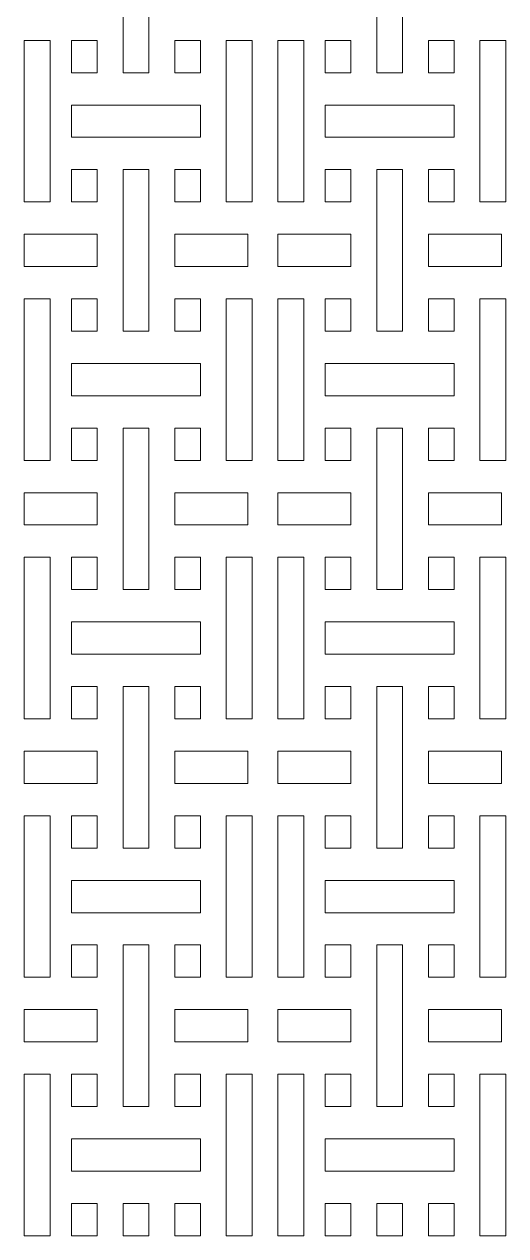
# Model space of a CAD drawing. Header units: centimetres. Extents: x -43.5 to -28.5, y -76.3 to -1.3.
# Drawn here: x -43.48 to -28.48, y -76.26 to -38.51 of the extents above; entities that cross this region are included whole.
import ezdxf

# ---------------------------------------------------------------- set-up
doc = ezdxf.new("R2010")
doc.units = ezdxf.units.CM
doc.header["$MEASUREMENT"] = 0
doc.layers.add('Katman 1', color=7, linetype='Continuous')

msp = doc.modelspace()

# ---------------------------------------------------------------- linework, layer by layer
at = {"layer": 'Katman 1', "color": 250, "lineweight": 20}
for points, knots in [([(-39.59777, -34.98482), (-39.59777, -34.98482), (-40.40174, -34.98482), (-40.40174, -34.98482), (-40.40174, -34.98482), (-40.40174, -40.01786), (-40.40174, -40.01786), (-40.40174, -40.01786), (-39.59777, -40.01786), (-39.59777, -40.01786), (-39.59777, -40.01786), (-39.59777, -34.98482), (-39.59777, -34.98482)], [0, 0, 0, 0, 0.25, 0.25, 0.25, 0.5, 0.5, 0.5, 0.75, 0.75, 0.75, 1, 1, 1, 1]), ([(-31.69579, -34.98482), (-31.69579, -34.98482), (-32.49976, -34.98482), (-32.49976, -34.98482), (-32.49976, -34.98482), (-32.49976, -40.01786), (-32.49976, -40.01786), (-32.49976, -40.01786), (-31.69579, -40.01786), (-31.69579, -40.01786), (-31.69579, -40.01786), (-31.69579, -34.98482), (-31.69579, -34.98482)], [0, 0, 0, 0, 0.25, 0.25, 0.25, 0.5, 0.5, 0.5, 0.75, 0.75, 0.75, 1, 1, 1, 1]), ([(-42.67596, -39.01125), (-42.67596, -39.01125), (-43.47993, -39.01125), (-43.47993, -39.01125), (-43.47993, -39.01125), (-43.47993, -44.04429), (-43.47993, -44.04429), (-43.47993, -44.04429), (-42.67596, -44.04429), (-42.67596, -44.04429), (-42.67596, -44.04429), (-42.67596, -39.01125), (-42.67596, -39.01125)], [0, 0, 0, 0, 0.25, 0.25, 0.25, 0.5, 0.5, 0.5, 0.75, 0.75, 0.75, 1, 1, 1, 1]), ([(-42.00967, -39.01125), (-42.00967, -39.01125), (-41.2057, -39.01125), (-41.2057, -39.01125), (-41.2057, -39.01125), (-41.2057, -40.01786), (-41.2057, -40.01786), (-41.2057, -40.01786), (-42.00967, -40.01786), (-42.00967, -40.01786), (-42.00967, -40.01786), (-42.00967, -39.01125), (-42.00967, -39.01125)], [0, 0, 0, 0, 0.25, 0.25, 0.25, 0.5, 0.5, 0.5, 0.75, 0.75, 0.75, 1, 1, 1, 1]), ([(-38.79381, -39.01125), (-38.79381, -39.01125), (-37.98984, -39.01125), (-37.98984, -39.01125), (-37.98984, -39.01125), (-37.98984, -40.01786), (-37.98984, -40.01786), (-37.98984, -40.01786), (-38.79381, -40.01786), (-38.79381, -40.01786), (-38.79381, -40.01786), (-38.79381, -39.01125), (-38.79381, -39.01125)], [0, 0, 0, 0, 0.25, 0.25, 0.25, 0.5, 0.5, 0.5, 0.75, 0.75, 0.75, 1, 1, 1, 1]), ([(-36.38191, -39.01125), (-36.38191, -39.01125), (-37.18588, -39.01125), (-37.18588, -39.01125), (-37.18588, -39.01125), (-37.18588, -44.04429), (-37.18588, -44.04429), (-37.18588, -44.04429), (-36.38191, -44.04429), (-36.38191, -44.04429), (-36.38191, -44.04429), (-36.38191, -39.01125), (-36.38191, -39.01125)], [0, 0, 0, 0, 0.25, 0.25, 0.25, 0.5, 0.5, 0.5, 0.75, 0.75, 0.75, 1, 1, 1, 1]), ([(-34.77398, -39.01125), (-34.77398, -39.01125), (-35.57795, -39.01125), (-35.57795, -39.01125), (-35.57795, -39.01125), (-35.57795, -44.04429), (-35.57795, -44.04429), (-35.57795, -44.04429), (-34.77398, -44.04429), (-34.77398, -44.04429), (-34.77398, -44.04429), (-34.77398, -39.01125), (-34.77398, -39.01125)], [0, 0, 0, 0, 0.25, 0.25, 0.25, 0.5, 0.5, 0.5, 0.75, 0.75, 0.75, 1, 1, 1, 1]), ([(-34.10769, -39.01125), (-34.10769, -39.01125), (-33.30372, -39.01125), (-33.30372, -39.01125), (-33.30372, -39.01125), (-33.30372, -40.01786), (-33.30372, -40.01786), (-33.30372, -40.01786), (-34.10769, -40.01786), (-34.10769, -40.01786), (-34.10769, -40.01786), (-34.10769, -39.01125), (-34.10769, -39.01125)], [0, 0, 0, 0, 0.25, 0.25, 0.25, 0.5, 0.5, 0.5, 0.75, 0.75, 0.75, 1, 1, 1, 1]), ([(-30.89183, -39.01125), (-30.89183, -39.01125), (-30.08786, -39.01125), (-30.08786, -39.01125), (-30.08786, -39.01125), (-30.08786, -40.01786), (-30.08786, -40.01786), (-30.08786, -40.01786), (-30.89183, -40.01786), (-30.89183, -40.01786), (-30.89183, -40.01786), (-30.89183, -39.01125), (-30.89183, -39.01125)], [0, 0, 0, 0, 0.25, 0.25, 0.25, 0.5, 0.5, 0.5, 0.75, 0.75, 0.75, 1, 1, 1, 1]), ([(-28.47993, -39.01125), (-28.47993, -39.01125), (-29.2839, -39.01125), (-29.2839, -39.01125), (-29.2839, -39.01125), (-29.2839, -44.04429), (-29.2839, -44.04429), (-29.2839, -44.04429), (-28.47993, -44.04429), (-28.47993, -44.04429), (-28.47993, -44.04429), (-28.47993, -39.01125), (-28.47993, -39.01125)], [0, 0, 0, 0, 0.25, 0.25, 0.25, 0.5, 0.5, 0.5, 0.75, 0.75, 0.75, 1, 1, 1, 1]), ([(-37.98984, -42.03107), (-37.98984, -42.03107), (-37.98984, -41.02447), (-37.98984, -41.02447), (-37.98984, -41.02447), (-42.00967, -41.02447), (-42.00967, -41.02447), (-42.00967, -41.02447), (-42.00967, -42.03107), (-42.00967, -42.03107), (-42.00967, -42.03107), (-37.98984, -42.03107), (-37.98984, -42.03107)], [0, 0, 0, 0, 0.25, 0.25, 0.25, 0.5, 0.5, 0.5, 0.75, 0.75, 0.75, 1, 1, 1, 1]), ([(-30.08786, -42.03107), (-30.08786, -42.03107), (-30.08786, -41.02447), (-30.08786, -41.02447), (-30.08786, -41.02447), (-34.10769, -41.02447), (-34.10769, -41.02447), (-34.10769, -41.02447), (-34.10769, -42.03107), (-34.10769, -42.03107), (-34.10769, -42.03107), (-30.08786, -42.03107), (-30.08786, -42.03107)], [0, 0, 0, 0, 0.25, 0.25, 0.25, 0.5, 0.5, 0.5, 0.75, 0.75, 0.75, 1, 1, 1, 1]), ([(-42.00967, -43.03768), (-42.00967, -43.03768), (-41.2057, -43.03768), (-41.2057, -43.03768), (-41.2057, -43.03768), (-41.2057, -44.04429), (-41.2057, -44.04429), (-41.2057, -44.04429), (-42.00967, -44.04429), (-42.00967, -44.04429), (-42.00967, -44.04429), (-42.00967, -43.03768), (-42.00967, -43.03768)], [0, 0, 0, 0, 0.25, 0.25, 0.25, 0.5, 0.5, 0.5, 0.75, 0.75, 0.75, 1, 1, 1, 1]), ([(-39.59777, -43.03768), (-39.59777, -43.03768), (-40.40174, -43.03768), (-40.40174, -43.03768), (-40.40174, -43.03768), (-40.40174, -48.07072), (-40.40174, -48.07072), (-40.40174, -48.07072), (-39.59777, -48.07072), (-39.59777, -48.07072), (-39.59777, -48.07072), (-39.59777, -43.03768), (-39.59777, -43.03768)], [0, 0, 0, 0, 0.25, 0.25, 0.25, 0.5, 0.5, 0.5, 0.75, 0.75, 0.75, 1, 1, 1, 1]), ([(-38.79381, -43.03768), (-38.79381, -43.03768), (-37.98984, -43.03768), (-37.98984, -43.03768), (-37.98984, -43.03768), (-37.98984, -44.04429), (-37.98984, -44.04429), (-37.98984, -44.04429), (-38.79381, -44.04429), (-38.79381, -44.04429), (-38.79381, -44.04429), (-38.79381, -43.03768), (-38.79381, -43.03768)], [0, 0, 0, 0, 0.25, 0.25, 0.25, 0.5, 0.5, 0.5, 0.75, 0.75, 0.75, 1, 1, 1, 1]), ([(-34.10769, -43.03768), (-34.10769, -43.03768), (-33.30372, -43.03768), (-33.30372, -43.03768), (-33.30372, -43.03768), (-33.30372, -44.04429), (-33.30372, -44.04429), (-33.30372, -44.04429), (-34.10769, -44.04429), (-34.10769, -44.04429), (-34.10769, -44.04429), (-34.10769, -43.03768), (-34.10769, -43.03768)], [0, 0, 0, 0, 0.25, 0.25, 0.25, 0.5, 0.5, 0.5, 0.75, 0.75, 0.75, 1, 1, 1, 1]), ([(-31.69579, -43.03768), (-31.69579, -43.03768), (-32.49976, -43.03768), (-32.49976, -43.03768), (-32.49976, -43.03768), (-32.49976, -48.07072), (-32.49976, -48.07072), (-32.49976, -48.07072), (-31.69579, -48.07072), (-31.69579, -48.07072), (-31.69579, -48.07072), (-31.69579, -43.03768), (-31.69579, -43.03768)], [0, 0, 0, 0, 0.25, 0.25, 0.25, 0.5, 0.5, 0.5, 0.75, 0.75, 0.75, 1, 1, 1, 1]), ([(-30.89183, -43.03768), (-30.89183, -43.03768), (-30.08786, -43.03768), (-30.08786, -43.03768), (-30.08786, -43.03768), (-30.08786, -44.04429), (-30.08786, -44.04429), (-30.08786, -44.04429), (-30.89183, -44.04429), (-30.89183, -44.04429), (-30.89183, -44.04429), (-30.89183, -43.03768), (-30.89183, -43.03768)], [0, 0, 0, 0, 0.25, 0.25, 0.25, 0.5, 0.5, 0.5, 0.75, 0.75, 0.75, 1, 1, 1, 1]), ([(-43.47993, -46.0575), (-43.47993, -46.0575), (-41.2057, -46.0575), (-41.2057, -46.0575), (-41.2057, -46.0575), (-41.2057, -45.0509), (-41.2057, -45.0509), (-41.2057, -45.0509), (-43.47993, -45.0509), (-43.47993, -45.0509)], [0, 0, 0, 0, 0.33333333, 0.33333333, 0.33333333, 0.66666667, 0.66666667, 0.66666667, 1, 1, 1, 1]), ([(-36.51958, -46.0575), (-36.51958, -46.0575), (-38.79381, -46.0575), (-38.79381, -46.0575), (-38.79381, -46.0575), (-38.79381, -45.0509), (-38.79381, -45.0509), (-38.79381, -45.0509), (-36.51958, -45.0509), (-36.51958, -45.0509)], [0, 0, 0, 0, 0.33333333, 0.33333333, 0.33333333, 0.66666667, 0.66666667, 0.66666667, 1, 1, 1, 1]), ([(-35.57795, -46.0575), (-35.57795, -46.0575), (-33.30372, -46.0575), (-33.30372, -46.0575), (-33.30372, -46.0575), (-33.30372, -45.0509), (-33.30372, -45.0509), (-33.30372, -45.0509), (-35.57795, -45.0509), (-35.57795, -45.0509)], [0, 0, 0, 0, 0.33333333, 0.33333333, 0.33333333, 0.66666667, 0.66666667, 0.66666667, 1, 1, 1, 1]), ([(-28.6176, -46.0575), (-28.6176, -46.0575), (-30.89183, -46.0575), (-30.89183, -46.0575), (-30.89183, -46.0575), (-30.89183, -45.0509), (-30.89183, -45.0509), (-30.89183, -45.0509), (-28.6176, -45.0509), (-28.6176, -45.0509)], [0, 0, 0, 0, 0.33333333, 0.33333333, 0.33333333, 0.66666667, 0.66666667, 0.66666667, 1, 1, 1, 1]), ([(-42.67596, -47.06411), (-42.67596, -47.06411), (-43.47993, -47.06411), (-43.47993, -47.06411), (-43.47993, -47.06411), (-43.47993, -52.09715), (-43.47993, -52.09715), (-43.47993, -52.09715), (-42.67596, -52.09715), (-42.67596, -52.09715), (-42.67596, -52.09715), (-42.67596, -47.06411), (-42.67596, -47.06411)], [0, 0, 0, 0, 0.25, 0.25, 0.25, 0.5, 0.5, 0.5, 0.75, 0.75, 0.75, 1, 1, 1, 1]), ([(-42.00967, -47.06411), (-42.00967, -47.06411), (-41.2057, -47.06411), (-41.2057, -47.06411), (-41.2057, -47.06411), (-41.2057, -48.07072), (-41.2057, -48.07072), (-41.2057, -48.07072), (-42.00967, -48.07072), (-42.00967, -48.07072), (-42.00967, -48.07072), (-42.00967, -47.06411), (-42.00967, -47.06411)], [0, 0, 0, 0, 0.25, 0.25, 0.25, 0.5, 0.5, 0.5, 0.75, 0.75, 0.75, 1, 1, 1, 1]), ([(-38.79381, -47.06411), (-38.79381, -47.06411), (-37.98984, -47.06411), (-37.98984, -47.06411), (-37.98984, -47.06411), (-37.98984, -48.07072), (-37.98984, -48.07072), (-37.98984, -48.07072), (-38.79381, -48.07072), (-38.79381, -48.07072), (-38.79381, -48.07072), (-38.79381, -47.06411), (-38.79381, -47.06411)], [0, 0, 0, 0, 0.25, 0.25, 0.25, 0.5, 0.5, 0.5, 0.75, 0.75, 0.75, 1, 1, 1, 1]), ([(-36.38191, -47.06411), (-36.38191, -47.06411), (-37.18588, -47.06411), (-37.18588, -47.06411), (-37.18588, -47.06411), (-37.18588, -52.09715), (-37.18588, -52.09715), (-37.18588, -52.09715), (-36.38191, -52.09715), (-36.38191, -52.09715), (-36.38191, -52.09715), (-36.38191, -47.06411), (-36.38191, -47.06411)], [0, 0, 0, 0, 0.25, 0.25, 0.25, 0.5, 0.5, 0.5, 0.75, 0.75, 0.75, 1, 1, 1, 1]), ([(-34.77398, -47.06411), (-34.77398, -47.06411), (-35.57795, -47.06411), (-35.57795, -47.06411), (-35.57795, -47.06411), (-35.57795, -52.09715), (-35.57795, -52.09715), (-35.57795, -52.09715), (-34.77398, -52.09715), (-34.77398, -52.09715), (-34.77398, -52.09715), (-34.77398, -47.06411), (-34.77398, -47.06411)], [0, 0, 0, 0, 0.25, 0.25, 0.25, 0.5, 0.5, 0.5, 0.75, 0.75, 0.75, 1, 1, 1, 1]), ([(-34.10769, -47.06411), (-34.10769, -47.06411), (-33.30372, -47.06411), (-33.30372, -47.06411), (-33.30372, -47.06411), (-33.30372, -48.07072), (-33.30372, -48.07072), (-33.30372, -48.07072), (-34.10769, -48.07072), (-34.10769, -48.07072), (-34.10769, -48.07072), (-34.10769, -47.06411), (-34.10769, -47.06411)], [0, 0, 0, 0, 0.25, 0.25, 0.25, 0.5, 0.5, 0.5, 0.75, 0.75, 0.75, 1, 1, 1, 1]), ([(-30.89183, -47.06411), (-30.89183, -47.06411), (-30.08786, -47.06411), (-30.08786, -47.06411), (-30.08786, -47.06411), (-30.08786, -48.07072), (-30.08786, -48.07072), (-30.08786, -48.07072), (-30.89183, -48.07072), (-30.89183, -48.07072), (-30.89183, -48.07072), (-30.89183, -47.06411), (-30.89183, -47.06411)], [0, 0, 0, 0, 0.25, 0.25, 0.25, 0.5, 0.5, 0.5, 0.75, 0.75, 0.75, 1, 1, 1, 1]), ([(-28.47993, -47.06411), (-28.47993, -47.06411), (-29.2839, -47.06411), (-29.2839, -47.06411), (-29.2839, -47.06411), (-29.2839, -52.09715), (-29.2839, -52.09715), (-29.2839, -52.09715), (-28.47993, -52.09715), (-28.47993, -52.09715), (-28.47993, -52.09715), (-28.47993, -47.06411), (-28.47993, -47.06411)], [0, 0, 0, 0, 0.25, 0.25, 0.25, 0.5, 0.5, 0.5, 0.75, 0.75, 0.75, 1, 1, 1, 1]), ([(-37.98984, -50.08393), (-37.98984, -50.08393), (-37.98984, -49.07733), (-37.98984, -49.07733), (-37.98984, -49.07733), (-42.00967, -49.07733), (-42.00967, -49.07733), (-42.00967, -49.07733), (-42.00967, -50.08393), (-42.00967, -50.08393), (-42.00967, -50.08393), (-37.98984, -50.08393), (-37.98984, -50.08393)], [0, 0, 0, 0, 0.25, 0.25, 0.25, 0.5, 0.5, 0.5, 0.75, 0.75, 0.75, 1, 1, 1, 1]), ([(-30.08786, -50.08393), (-30.08786, -50.08393), (-30.08786, -49.07733), (-30.08786, -49.07733), (-30.08786, -49.07733), (-34.10769, -49.07733), (-34.10769, -49.07733), (-34.10769, -49.07733), (-34.10769, -50.08393), (-34.10769, -50.08393), (-34.10769, -50.08393), (-30.08786, -50.08393), (-30.08786, -50.08393)], [0, 0, 0, 0, 0.25, 0.25, 0.25, 0.5, 0.5, 0.5, 0.75, 0.75, 0.75, 1, 1, 1, 1]), ([(-42.00967, -51.09054), (-42.00967, -51.09054), (-41.2057, -51.09054), (-41.2057, -51.09054), (-41.2057, -51.09054), (-41.2057, -52.09715), (-41.2057, -52.09715), (-41.2057, -52.09715), (-42.00967, -52.09715), (-42.00967, -52.09715), (-42.00967, -52.09715), (-42.00967, -51.09054), (-42.00967, -51.09054)], [0, 0, 0, 0, 0.25, 0.25, 0.25, 0.5, 0.5, 0.5, 0.75, 0.75, 0.75, 1, 1, 1, 1]), ([(-39.59777, -51.09054), (-39.59777, -51.09054), (-40.40174, -51.09054), (-40.40174, -51.09054), (-40.40174, -51.09054), (-40.40174, -56.12358), (-40.40174, -56.12358), (-40.40174, -56.12358), (-39.59777, -56.12358), (-39.59777, -56.12358), (-39.59777, -56.12358), (-39.59777, -51.09054), (-39.59777, -51.09054)], [0, 0, 0, 0, 0.25, 0.25, 0.25, 0.5, 0.5, 0.5, 0.75, 0.75, 0.75, 1, 1, 1, 1]), ([(-38.79381, -51.09054), (-38.79381, -51.09054), (-37.98984, -51.09054), (-37.98984, -51.09054), (-37.98984, -51.09054), (-37.98984, -52.09715), (-37.98984, -52.09715), (-37.98984, -52.09715), (-38.79381, -52.09715), (-38.79381, -52.09715), (-38.79381, -52.09715), (-38.79381, -51.09054), (-38.79381, -51.09054)], [0, 0, 0, 0, 0.25, 0.25, 0.25, 0.5, 0.5, 0.5, 0.75, 0.75, 0.75, 1, 1, 1, 1]), ([(-34.10769, -51.09054), (-34.10769, -51.09054), (-33.30372, -51.09054), (-33.30372, -51.09054), (-33.30372, -51.09054), (-33.30372, -52.09715), (-33.30372, -52.09715), (-33.30372, -52.09715), (-34.10769, -52.09715), (-34.10769, -52.09715), (-34.10769, -52.09715), (-34.10769, -51.09054), (-34.10769, -51.09054)], [0, 0, 0, 0, 0.25, 0.25, 0.25, 0.5, 0.5, 0.5, 0.75, 0.75, 0.75, 1, 1, 1, 1]), ([(-31.69579, -51.09054), (-31.69579, -51.09054), (-32.49976, -51.09054), (-32.49976, -51.09054), (-32.49976, -51.09054), (-32.49976, -56.12358), (-32.49976, -56.12358), (-32.49976, -56.12358), (-31.69579, -56.12358), (-31.69579, -56.12358), (-31.69579, -56.12358), (-31.69579, -51.09054), (-31.69579, -51.09054)], [0, 0, 0, 0, 0.25, 0.25, 0.25, 0.5, 0.5, 0.5, 0.75, 0.75, 0.75, 1, 1, 1, 1]), ([(-30.89183, -51.09054), (-30.89183, -51.09054), (-30.08786, -51.09054), (-30.08786, -51.09054), (-30.08786, -51.09054), (-30.08786, -52.09715), (-30.08786, -52.09715), (-30.08786, -52.09715), (-30.89183, -52.09715), (-30.89183, -52.09715), (-30.89183, -52.09715), (-30.89183, -51.09054), (-30.89183, -51.09054)], [0, 0, 0, 0, 0.25, 0.25, 0.25, 0.5, 0.5, 0.5, 0.75, 0.75, 0.75, 1, 1, 1, 1]), ([(-43.47993, -54.11036), (-43.47993, -54.11036), (-41.2057, -54.11036), (-41.2057, -54.11036), (-41.2057, -54.11036), (-41.2057, -53.10376), (-41.2057, -53.10376), (-41.2057, -53.10376), (-43.47993, -53.10376), (-43.47993, -53.10376)], [0, 0, 0, 0, 0.33333333, 0.33333333, 0.33333333, 0.66666667, 0.66666667, 0.66666667, 1, 1, 1, 1]), ([(-36.51958, -54.11036), (-36.51958, -54.11036), (-38.79381, -54.11036), (-38.79381, -54.11036), (-38.79381, -54.11036), (-38.79381, -53.10376), (-38.79381, -53.10376), (-38.79381, -53.10376), (-36.51958, -53.10376), (-36.51958, -53.10376)], [0, 0, 0, 0, 0.33333333, 0.33333333, 0.33333333, 0.66666667, 0.66666667, 0.66666667, 1, 1, 1, 1]), ([(-35.57795, -54.11036), (-35.57795, -54.11036), (-33.30372, -54.11036), (-33.30372, -54.11036), (-33.30372, -54.11036), (-33.30372, -53.10376), (-33.30372, -53.10376), (-33.30372, -53.10376), (-35.57795, -53.10376), (-35.57795, -53.10376)], [0, 0, 0, 0, 0.33333333, 0.33333333, 0.33333333, 0.66666667, 0.66666667, 0.66666667, 1, 1, 1, 1]), ([(-28.6176, -54.11036), (-28.6176, -54.11036), (-30.89183, -54.11036), (-30.89183, -54.11036), (-30.89183, -54.11036), (-30.89183, -53.10376), (-30.89183, -53.10376), (-30.89183, -53.10376), (-28.6176, -53.10376), (-28.6176, -53.10376)], [0, 0, 0, 0, 0.33333333, 0.33333333, 0.33333333, 0.66666667, 0.66666667, 0.66666667, 1, 1, 1, 1]), ([(-42.67596, -55.11697), (-42.67596, -55.11697), (-43.47993, -55.11697), (-43.47993, -55.11697), (-43.47993, -55.11697), (-43.47993, -60.15001), (-43.47993, -60.15001), (-43.47993, -60.15001), (-42.67596, -60.15001), (-42.67596, -60.15001), (-42.67596, -60.15001), (-42.67596, -55.11697), (-42.67596, -55.11697)], [0, 0, 0, 0, 0.25, 0.25, 0.25, 0.5, 0.5, 0.5, 0.75, 0.75, 0.75, 1, 1, 1, 1]), ([(-42.00967, -55.11697), (-42.00967, -55.11697), (-41.2057, -55.11697), (-41.2057, -55.11697), (-41.2057, -55.11697), (-41.2057, -56.12358), (-41.2057, -56.12358), (-41.2057, -56.12358), (-42.00967, -56.12358), (-42.00967, -56.12358), (-42.00967, -56.12358), (-42.00967, -55.11697), (-42.00967, -55.11697)], [0, 0, 0, 0, 0.25, 0.25, 0.25, 0.5, 0.5, 0.5, 0.75, 0.75, 0.75, 1, 1, 1, 1]), ([(-38.79381, -55.11697), (-38.79381, -55.11697), (-37.98984, -55.11697), (-37.98984, -55.11697), (-37.98984, -55.11697), (-37.98984, -56.12358), (-37.98984, -56.12358), (-37.98984, -56.12358), (-38.79381, -56.12358), (-38.79381, -56.12358), (-38.79381, -56.12358), (-38.79381, -55.11697), (-38.79381, -55.11697)], [0, 0, 0, 0, 0.25, 0.25, 0.25, 0.5, 0.5, 0.5, 0.75, 0.75, 0.75, 1, 1, 1, 1]), ([(-36.38191, -55.11697), (-36.38191, -55.11697), (-37.18588, -55.11697), (-37.18588, -55.11697), (-37.18588, -55.11697), (-37.18588, -60.15001), (-37.18588, -60.15001), (-37.18588, -60.15001), (-36.38191, -60.15001), (-36.38191, -60.15001), (-36.38191, -60.15001), (-36.38191, -55.11697), (-36.38191, -55.11697)], [0, 0, 0, 0, 0.25, 0.25, 0.25, 0.5, 0.5, 0.5, 0.75, 0.75, 0.75, 1, 1, 1, 1]), ([(-34.77398, -55.11697), (-34.77398, -55.11697), (-35.57795, -55.11697), (-35.57795, -55.11697), (-35.57795, -55.11697), (-35.57795, -60.15001), (-35.57795, -60.15001), (-35.57795, -60.15001), (-34.77398, -60.15001), (-34.77398, -60.15001), (-34.77398, -60.15001), (-34.77398, -55.11697), (-34.77398, -55.11697)], [0, 0, 0, 0, 0.25, 0.25, 0.25, 0.5, 0.5, 0.5, 0.75, 0.75, 0.75, 1, 1, 1, 1]), ([(-34.10769, -55.11697), (-34.10769, -55.11697), (-33.30372, -55.11697), (-33.30372, -55.11697), (-33.30372, -55.11697), (-33.30372, -56.12358), (-33.30372, -56.12358), (-33.30372, -56.12358), (-34.10769, -56.12358), (-34.10769, -56.12358), (-34.10769, -56.12358), (-34.10769, -55.11697), (-34.10769, -55.11697)], [0, 0, 0, 0, 0.25, 0.25, 0.25, 0.5, 0.5, 0.5, 0.75, 0.75, 0.75, 1, 1, 1, 1]), ([(-30.89183, -55.11697), (-30.89183, -55.11697), (-30.08786, -55.11697), (-30.08786, -55.11697), (-30.08786, -55.11697), (-30.08786, -56.12358), (-30.08786, -56.12358), (-30.08786, -56.12358), (-30.89183, -56.12358), (-30.89183, -56.12358), (-30.89183, -56.12358), (-30.89183, -55.11697), (-30.89183, -55.11697)], [0, 0, 0, 0, 0.25, 0.25, 0.25, 0.5, 0.5, 0.5, 0.75, 0.75, 0.75, 1, 1, 1, 1]), ([(-28.47993, -55.11697), (-28.47993, -55.11697), (-29.2839, -55.11697), (-29.2839, -55.11697), (-29.2839, -55.11697), (-29.2839, -60.15001), (-29.2839, -60.15001), (-29.2839, -60.15001), (-28.47993, -60.15001), (-28.47993, -60.15001), (-28.47993, -60.15001), (-28.47993, -55.11697), (-28.47993, -55.11697)], [0, 0, 0, 0, 0.25, 0.25, 0.25, 0.5, 0.5, 0.5, 0.75, 0.75, 0.75, 1, 1, 1, 1]), ([(-37.98984, -58.13679), (-37.98984, -58.13679), (-37.98984, -57.13019), (-37.98984, -57.13019), (-37.98984, -57.13019), (-42.00967, -57.13019), (-42.00967, -57.13019), (-42.00967, -57.13019), (-42.00967, -58.13679), (-42.00967, -58.13679), (-42.00967, -58.13679), (-37.98984, -58.13679), (-37.98984, -58.13679)], [0, 0, 0, 0, 0.25, 0.25, 0.25, 0.5, 0.5, 0.5, 0.75, 0.75, 0.75, 1, 1, 1, 1]), ([(-30.08786, -58.13679), (-30.08786, -58.13679), (-30.08786, -57.13019), (-30.08786, -57.13019), (-30.08786, -57.13019), (-34.10769, -57.13019), (-34.10769, -57.13019), (-34.10769, -57.13019), (-34.10769, -58.13679), (-34.10769, -58.13679), (-34.10769, -58.13679), (-30.08786, -58.13679), (-30.08786, -58.13679)], [0, 0, 0, 0, 0.25, 0.25, 0.25, 0.5, 0.5, 0.5, 0.75, 0.75, 0.75, 1, 1, 1, 1]), ([(-42.00967, -59.1434), (-42.00967, -59.1434), (-41.2057, -59.1434), (-41.2057, -59.1434), (-41.2057, -59.1434), (-41.2057, -60.15001), (-41.2057, -60.15001), (-41.2057, -60.15001), (-42.00967, -60.15001), (-42.00967, -60.15001), (-42.00967, -60.15001), (-42.00967, -59.1434), (-42.00967, -59.1434)], [0, 0, 0, 0, 0.25, 0.25, 0.25, 0.5, 0.5, 0.5, 0.75, 0.75, 0.75, 1, 1, 1, 1]), ([(-39.59777, -59.1434), (-39.59777, -59.1434), (-40.40174, -59.1434), (-40.40174, -59.1434), (-40.40174, -59.1434), (-40.40174, -64.17644), (-40.40174, -64.17644), (-40.40174, -64.17644), (-39.59777, -64.17644), (-39.59777, -64.17644), (-39.59777, -64.17644), (-39.59777, -59.1434), (-39.59777, -59.1434)], [0, 0, 0, 0, 0.25, 0.25, 0.25, 0.5, 0.5, 0.5, 0.75, 0.75, 0.75, 1, 1, 1, 1]), ([(-38.79381, -59.1434), (-38.79381, -59.1434), (-37.98984, -59.1434), (-37.98984, -59.1434), (-37.98984, -59.1434), (-37.98984, -60.15001), (-37.98984, -60.15001), (-37.98984, -60.15001), (-38.79381, -60.15001), (-38.79381, -60.15001), (-38.79381, -60.15001), (-38.79381, -59.1434), (-38.79381, -59.1434)], [0, 0, 0, 0, 0.25, 0.25, 0.25, 0.5, 0.5, 0.5, 0.75, 0.75, 0.75, 1, 1, 1, 1]), ([(-34.10769, -59.1434), (-34.10769, -59.1434), (-33.30372, -59.1434), (-33.30372, -59.1434), (-33.30372, -59.1434), (-33.30372, -60.15001), (-33.30372, -60.15001), (-33.30372, -60.15001), (-34.10769, -60.15001), (-34.10769, -60.15001), (-34.10769, -60.15001), (-34.10769, -59.1434), (-34.10769, -59.1434)], [0, 0, 0, 0, 0.25, 0.25, 0.25, 0.5, 0.5, 0.5, 0.75, 0.75, 0.75, 1, 1, 1, 1]), ([(-31.69579, -59.1434), (-31.69579, -59.1434), (-32.49976, -59.1434), (-32.49976, -59.1434), (-32.49976, -59.1434), (-32.49976, -64.17644), (-32.49976, -64.17644), (-32.49976, -64.17644), (-31.69579, -64.17644), (-31.69579, -64.17644), (-31.69579, -64.17644), (-31.69579, -59.1434), (-31.69579, -59.1434)], [0, 0, 0, 0, 0.25, 0.25, 0.25, 0.5, 0.5, 0.5, 0.75, 0.75, 0.75, 1, 1, 1, 1]), ([(-30.89183, -59.1434), (-30.89183, -59.1434), (-30.08786, -59.1434), (-30.08786, -59.1434), (-30.08786, -59.1434), (-30.08786, -60.15001), (-30.08786, -60.15001), (-30.08786, -60.15001), (-30.89183, -60.15001), (-30.89183, -60.15001), (-30.89183, -60.15001), (-30.89183, -59.1434), (-30.89183, -59.1434)], [0, 0, 0, 0, 0.25, 0.25, 0.25, 0.5, 0.5, 0.5, 0.75, 0.75, 0.75, 1, 1, 1, 1]), ([(-43.47993, -62.16322), (-43.47993, -62.16322), (-41.2057, -62.16322), (-41.2057, -62.16322), (-41.2057, -62.16322), (-41.2057, -61.15662), (-41.2057, -61.15662), (-41.2057, -61.15662), (-43.47993, -61.15662), (-43.47993, -61.15662)], [0, 0, 0, 0, 0.33333333, 0.33333333, 0.33333333, 0.66666667, 0.66666667, 0.66666667, 1, 1, 1, 1]), ([(-36.51958, -62.16322), (-36.51958, -62.16322), (-38.79381, -62.16322), (-38.79381, -62.16322), (-38.79381, -62.16322), (-38.79381, -61.15662), (-38.79381, -61.15662), (-38.79381, -61.15662), (-36.51958, -61.15662), (-36.51958, -61.15662)], [0, 0, 0, 0, 0.33333333, 0.33333333, 0.33333333, 0.66666667, 0.66666667, 0.66666667, 1, 1, 1, 1]), ([(-35.57795, -62.16322), (-35.57795, -62.16322), (-33.30372, -62.16322), (-33.30372, -62.16322), (-33.30372, -62.16322), (-33.30372, -61.15662), (-33.30372, -61.15662), (-33.30372, -61.15662), (-35.57795, -61.15662), (-35.57795, -61.15662)], [0, 0, 0, 0, 0.33333333, 0.33333333, 0.33333333, 0.66666667, 0.66666667, 0.66666667, 1, 1, 1, 1]), ([(-28.6176, -62.16322), (-28.6176, -62.16322), (-30.89183, -62.16322), (-30.89183, -62.16322), (-30.89183, -62.16322), (-30.89183, -61.15662), (-30.89183, -61.15662), (-30.89183, -61.15662), (-28.6176, -61.15662), (-28.6176, -61.15662)], [0, 0, 0, 0, 0.33333333, 0.33333333, 0.33333333, 0.66666667, 0.66666667, 0.66666667, 1, 1, 1, 1]), ([(-42.67596, -63.16983), (-42.67596, -63.16983), (-43.47993, -63.16983), (-43.47993, -63.16983), (-43.47993, -63.16983), (-43.47993, -68.20287), (-43.47993, -68.20287), (-43.47993, -68.20287), (-42.67596, -68.20287), (-42.67596, -68.20287), (-42.67596, -68.20287), (-42.67596, -63.16983), (-42.67596, -63.16983)], [0, 0, 0, 0, 0.25, 0.25, 0.25, 0.5, 0.5, 0.5, 0.75, 0.75, 0.75, 1, 1, 1, 1]), ([(-42.00967, -63.16983), (-42.00967, -63.16983), (-41.2057, -63.16983), (-41.2057, -63.16983), (-41.2057, -63.16983), (-41.2057, -64.17644), (-41.2057, -64.17644), (-41.2057, -64.17644), (-42.00967, -64.17644), (-42.00967, -64.17644), (-42.00967, -64.17644), (-42.00967, -63.16983), (-42.00967, -63.16983)], [0, 0, 0, 0, 0.25, 0.25, 0.25, 0.5, 0.5, 0.5, 0.75, 0.75, 0.75, 1, 1, 1, 1]), ([(-38.79381, -63.16983), (-38.79381, -63.16983), (-37.98984, -63.16983), (-37.98984, -63.16983), (-37.98984, -63.16983), (-37.98984, -64.17644), (-37.98984, -64.17644), (-37.98984, -64.17644), (-38.79381, -64.17644), (-38.79381, -64.17644), (-38.79381, -64.17644), (-38.79381, -63.16983), (-38.79381, -63.16983)], [0, 0, 0, 0, 0.25, 0.25, 0.25, 0.5, 0.5, 0.5, 0.75, 0.75, 0.75, 1, 1, 1, 1]), ([(-36.38191, -63.16983), (-36.38191, -63.16983), (-37.18588, -63.16983), (-37.18588, -63.16983), (-37.18588, -63.16983), (-37.18588, -68.20287), (-37.18588, -68.20287), (-37.18588, -68.20287), (-36.38191, -68.20287), (-36.38191, -68.20287), (-36.38191, -68.20287), (-36.38191, -63.16983), (-36.38191, -63.16983)], [0, 0, 0, 0, 0.25, 0.25, 0.25, 0.5, 0.5, 0.5, 0.75, 0.75, 0.75, 1, 1, 1, 1]), ([(-34.77398, -63.16983), (-34.77398, -63.16983), (-35.57795, -63.16983), (-35.57795, -63.16983), (-35.57795, -63.16983), (-35.57795, -68.20287), (-35.57795, -68.20287), (-35.57795, -68.20287), (-34.77398, -68.20287), (-34.77398, -68.20287), (-34.77398, -68.20287), (-34.77398, -63.16983), (-34.77398, -63.16983)], [0, 0, 0, 0, 0.25, 0.25, 0.25, 0.5, 0.5, 0.5, 0.75, 0.75, 0.75, 1, 1, 1, 1]), ([(-34.10769, -63.16983), (-34.10769, -63.16983), (-33.30372, -63.16983), (-33.30372, -63.16983), (-33.30372, -63.16983), (-33.30372, -64.17644), (-33.30372, -64.17644), (-33.30372, -64.17644), (-34.10769, -64.17644), (-34.10769, -64.17644), (-34.10769, -64.17644), (-34.10769, -63.16983), (-34.10769, -63.16983)], [0, 0, 0, 0, 0.25, 0.25, 0.25, 0.5, 0.5, 0.5, 0.75, 0.75, 0.75, 1, 1, 1, 1]), ([(-30.89183, -63.16983), (-30.89183, -63.16983), (-30.08786, -63.16983), (-30.08786, -63.16983), (-30.08786, -63.16983), (-30.08786, -64.17644), (-30.08786, -64.17644), (-30.08786, -64.17644), (-30.89183, -64.17644), (-30.89183, -64.17644), (-30.89183, -64.17644), (-30.89183, -63.16983), (-30.89183, -63.16983)], [0, 0, 0, 0, 0.25, 0.25, 0.25, 0.5, 0.5, 0.5, 0.75, 0.75, 0.75, 1, 1, 1, 1]), ([(-28.47993, -63.16983), (-28.47993, -63.16983), (-29.2839, -63.16983), (-29.2839, -63.16983), (-29.2839, -63.16983), (-29.2839, -68.20287), (-29.2839, -68.20287), (-29.2839, -68.20287), (-28.47993, -68.20287), (-28.47993, -68.20287), (-28.47993, -68.20287), (-28.47993, -63.16983), (-28.47993, -63.16983)], [0, 0, 0, 0, 0.25, 0.25, 0.25, 0.5, 0.5, 0.5, 0.75, 0.75, 0.75, 1, 1, 1, 1]), ([(-37.98984, -66.18965), (-37.98984, -66.18965), (-37.98984, -65.18305), (-37.98984, -65.18305), (-37.98984, -65.18305), (-42.00967, -65.18305), (-42.00967, -65.18305), (-42.00967, -65.18305), (-42.00967, -66.18965), (-42.00967, -66.18965), (-42.00967, -66.18965), (-37.98984, -66.18965), (-37.98984, -66.18965)], [0, 0, 0, 0, 0.25, 0.25, 0.25, 0.5, 0.5, 0.5, 0.75, 0.75, 0.75, 1, 1, 1, 1]), ([(-30.08786, -66.18965), (-30.08786, -66.18965), (-30.08786, -65.18305), (-30.08786, -65.18305), (-30.08786, -65.18305), (-34.10769, -65.18305), (-34.10769, -65.18305), (-34.10769, -65.18305), (-34.10769, -66.18965), (-34.10769, -66.18965), (-34.10769, -66.18965), (-30.08786, -66.18965), (-30.08786, -66.18965)], [0, 0, 0, 0, 0.25, 0.25, 0.25, 0.5, 0.5, 0.5, 0.75, 0.75, 0.75, 1, 1, 1, 1]), ([(-42.00967, -67.19626), (-42.00967, -67.19626), (-41.2057, -67.19626), (-41.2057, -67.19626), (-41.2057, -67.19626), (-41.2057, -68.20287), (-41.2057, -68.20287), (-41.2057, -68.20287), (-42.00967, -68.20287), (-42.00967, -68.20287), (-42.00967, -68.20287), (-42.00967, -67.19626), (-42.00967, -67.19626)], [0, 0, 0, 0, 0.25, 0.25, 0.25, 0.5, 0.5, 0.5, 0.75, 0.75, 0.75, 1, 1, 1, 1]), ([(-39.59777, -67.19626), (-39.59777, -67.19626), (-40.40174, -67.19626), (-40.40174, -67.19626), (-40.40174, -67.19626), (-40.40174, -72.2293), (-40.40174, -72.2293), (-40.40174, -72.2293), (-39.59777, -72.2293), (-39.59777, -72.2293), (-39.59777, -72.2293), (-39.59777, -67.19626), (-39.59777, -67.19626)], [0, 0, 0, 0, 0.25, 0.25, 0.25, 0.5, 0.5, 0.5, 0.75, 0.75, 0.75, 1, 1, 1, 1]), ([(-38.79381, -67.19626), (-38.79381, -67.19626), (-37.98984, -67.19626), (-37.98984, -67.19626), (-37.98984, -67.19626), (-37.98984, -68.20287), (-37.98984, -68.20287), (-37.98984, -68.20287), (-38.79381, -68.20287), (-38.79381, -68.20287), (-38.79381, -68.20287), (-38.79381, -67.19626), (-38.79381, -67.19626)], [0, 0, 0, 0, 0.25, 0.25, 0.25, 0.5, 0.5, 0.5, 0.75, 0.75, 0.75, 1, 1, 1, 1]), ([(-34.10769, -67.19626), (-34.10769, -67.19626), (-33.30372, -67.19626), (-33.30372, -67.19626), (-33.30372, -67.19626), (-33.30372, -68.20287), (-33.30372, -68.20287), (-33.30372, -68.20287), (-34.10769, -68.20287), (-34.10769, -68.20287), (-34.10769, -68.20287), (-34.10769, -67.19626), (-34.10769, -67.19626)], [0, 0, 0, 0, 0.25, 0.25, 0.25, 0.5, 0.5, 0.5, 0.75, 0.75, 0.75, 1, 1, 1, 1]), ([(-31.69579, -67.19626), (-31.69579, -67.19626), (-32.49976, -67.19626), (-32.49976, -67.19626), (-32.49976, -67.19626), (-32.49976, -72.2293), (-32.49976, -72.2293), (-32.49976, -72.2293), (-31.69579, -72.2293), (-31.69579, -72.2293), (-31.69579, -72.2293), (-31.69579, -67.19626), (-31.69579, -67.19626)], [0, 0, 0, 0, 0.25, 0.25, 0.25, 0.5, 0.5, 0.5, 0.75, 0.75, 0.75, 1, 1, 1, 1]), ([(-30.89183, -67.19626), (-30.89183, -67.19626), (-30.08786, -67.19626), (-30.08786, -67.19626), (-30.08786, -67.19626), (-30.08786, -68.20287), (-30.08786, -68.20287), (-30.08786, -68.20287), (-30.89183, -68.20287), (-30.89183, -68.20287), (-30.89183, -68.20287), (-30.89183, -67.19626), (-30.89183, -67.19626)], [0, 0, 0, 0, 0.25, 0.25, 0.25, 0.5, 0.5, 0.5, 0.75, 0.75, 0.75, 1, 1, 1, 1]), ([(-43.47993, -70.21608), (-43.47993, -70.21608), (-41.2057, -70.21608), (-41.2057, -70.21608), (-41.2057, -70.21608), (-41.2057, -69.20948), (-41.2057, -69.20948), (-41.2057, -69.20948), (-43.47993, -69.20948), (-43.47993, -69.20948)], [0, 0, 0, 0, 0.33333333, 0.33333333, 0.33333333, 0.66666667, 0.66666667, 0.66666667, 1, 1, 1, 1]), ([(-36.51958, -70.21608), (-36.51958, -70.21608), (-38.79381, -70.21608), (-38.79381, -70.21608), (-38.79381, -70.21608), (-38.79381, -69.20948), (-38.79381, -69.20948), (-38.79381, -69.20948), (-36.51958, -69.20948), (-36.51958, -69.20948)], [0, 0, 0, 0, 0.33333333, 0.33333333, 0.33333333, 0.66666667, 0.66666667, 0.66666667, 1, 1, 1, 1]), ([(-35.57795, -70.21608), (-35.57795, -70.21608), (-33.30372, -70.21608), (-33.30372, -70.21608), (-33.30372, -70.21608), (-33.30372, -69.20948), (-33.30372, -69.20948), (-33.30372, -69.20948), (-35.57795, -69.20948), (-35.57795, -69.20948)], [0, 0, 0, 0, 0.33333333, 0.33333333, 0.33333333, 0.66666667, 0.66666667, 0.66666667, 1, 1, 1, 1]), ([(-28.6176, -70.21608), (-28.6176, -70.21608), (-30.89183, -70.21608), (-30.89183, -70.21608), (-30.89183, -70.21608), (-30.89183, -69.20948), (-30.89183, -69.20948), (-30.89183, -69.20948), (-28.6176, -69.20948), (-28.6176, -69.20948)], [0, 0, 0, 0, 0.33333333, 0.33333333, 0.33333333, 0.66666667, 0.66666667, 0.66666667, 1, 1, 1, 1]), ([(-42.67596, -71.22269), (-42.67596, -71.22269), (-43.47993, -71.22269), (-43.47993, -71.22269), (-43.47993, -71.22269), (-43.47993, -76.25573), (-43.47993, -76.25573), (-43.47993, -76.25573), (-42.67596, -76.25573), (-42.67596, -76.25573), (-42.67596, -76.25573), (-42.67596, -71.22269), (-42.67596, -71.22269)], [0, 0, 0, 0, 0.25, 0.25, 0.25, 0.5, 0.5, 0.5, 0.75, 0.75, 0.75, 1, 1, 1, 1]), ([(-42.00967, -71.22269), (-42.00967, -71.22269), (-41.2057, -71.22269), (-41.2057, -71.22269), (-41.2057, -71.22269), (-41.2057, -72.2293), (-41.2057, -72.2293), (-41.2057, -72.2293), (-42.00967, -72.2293), (-42.00967, -72.2293), (-42.00967, -72.2293), (-42.00967, -71.22269), (-42.00967, -71.22269)], [0, 0, 0, 0, 0.25, 0.25, 0.25, 0.5, 0.5, 0.5, 0.75, 0.75, 0.75, 1, 1, 1, 1]), ([(-38.79381, -71.22269), (-38.79381, -71.22269), (-37.98984, -71.22269), (-37.98984, -71.22269), (-37.98984, -71.22269), (-37.98984, -72.2293), (-37.98984, -72.2293), (-37.98984, -72.2293), (-38.79381, -72.2293), (-38.79381, -72.2293), (-38.79381, -72.2293), (-38.79381, -71.22269), (-38.79381, -71.22269)], [0, 0, 0, 0, 0.25, 0.25, 0.25, 0.5, 0.5, 0.5, 0.75, 0.75, 0.75, 1, 1, 1, 1]), ([(-36.38191, -71.22269), (-36.38191, -71.22269), (-37.18588, -71.22269), (-37.18588, -71.22269), (-37.18588, -71.22269), (-37.18588, -76.25573), (-37.18588, -76.25573), (-37.18588, -76.25573), (-36.38191, -76.25573), (-36.38191, -76.25573), (-36.38191, -76.25573), (-36.38191, -71.22269), (-36.38191, -71.22269)], [0, 0, 0, 0, 0.25, 0.25, 0.25, 0.5, 0.5, 0.5, 0.75, 0.75, 0.75, 1, 1, 1, 1]), ([(-34.77398, -71.22269), (-34.77398, -71.22269), (-35.57795, -71.22269), (-35.57795, -71.22269), (-35.57795, -71.22269), (-35.57795, -76.25573), (-35.57795, -76.25573), (-35.57795, -76.25573), (-34.77398, -76.25573), (-34.77398, -76.25573), (-34.77398, -76.25573), (-34.77398, -71.22269), (-34.77398, -71.22269)], [0, 0, 0, 0, 0.25, 0.25, 0.25, 0.5, 0.5, 0.5, 0.75, 0.75, 0.75, 1, 1, 1, 1]), ([(-34.10769, -71.22269), (-34.10769, -71.22269), (-33.30372, -71.22269), (-33.30372, -71.22269), (-33.30372, -71.22269), (-33.30372, -72.2293), (-33.30372, -72.2293), (-33.30372, -72.2293), (-34.10769, -72.2293), (-34.10769, -72.2293), (-34.10769, -72.2293), (-34.10769, -71.22269), (-34.10769, -71.22269)], [0, 0, 0, 0, 0.25, 0.25, 0.25, 0.5, 0.5, 0.5, 0.75, 0.75, 0.75, 1, 1, 1, 1]), ([(-30.89183, -71.22269), (-30.89183, -71.22269), (-30.08786, -71.22269), (-30.08786, -71.22269), (-30.08786, -71.22269), (-30.08786, -72.2293), (-30.08786, -72.2293), (-30.08786, -72.2293), (-30.89183, -72.2293), (-30.89183, -72.2293), (-30.89183, -72.2293), (-30.89183, -71.22269), (-30.89183, -71.22269)], [0, 0, 0, 0, 0.25, 0.25, 0.25, 0.5, 0.5, 0.5, 0.75, 0.75, 0.75, 1, 1, 1, 1]), ([(-28.47993, -71.22269), (-28.47993, -71.22269), (-29.2839, -71.22269), (-29.2839, -71.22269), (-29.2839, -71.22269), (-29.2839, -76.25573), (-29.2839, -76.25573), (-29.2839, -76.25573), (-28.47993, -76.25573), (-28.47993, -76.25573), (-28.47993, -76.25573), (-28.47993, -71.22269), (-28.47993, -71.22269)], [0, 0, 0, 0, 0.25, 0.25, 0.25, 0.5, 0.5, 0.5, 0.75, 0.75, 0.75, 1, 1, 1, 1]), ([(-37.98984, -74.24251), (-37.98984, -74.24251), (-37.98984, -73.23591), (-37.98984, -73.23591), (-37.98984, -73.23591), (-42.00967, -73.23591), (-42.00967, -73.23591), (-42.00967, -73.23591), (-42.00967, -74.24251), (-42.00967, -74.24251), (-42.00967, -74.24251), (-37.98984, -74.24251), (-37.98984, -74.24251)], [0, 0, 0, 0, 0.25, 0.25, 0.25, 0.5, 0.5, 0.5, 0.75, 0.75, 0.75, 1, 1, 1, 1]), ([(-30.08786, -74.24251), (-30.08786, -74.24251), (-30.08786, -73.23591), (-30.08786, -73.23591), (-30.08786, -73.23591), (-34.10769, -73.23591), (-34.10769, -73.23591), (-34.10769, -73.23591), (-34.10769, -74.24251), (-34.10769, -74.24251), (-34.10769, -74.24251), (-30.08786, -74.24251), (-30.08786, -74.24251)], [0, 0, 0, 0, 0.25, 0.25, 0.25, 0.5, 0.5, 0.5, 0.75, 0.75, 0.75, 1, 1, 1, 1]), ([(-42.00967, -75.24912), (-42.00967, -75.24912), (-41.2057, -75.24912), (-41.2057, -75.24912), (-41.2057, -75.24912), (-41.2057, -76.25573), (-41.2057, -76.25573), (-41.2057, -76.25573), (-42.00967, -76.25573), (-42.00967, -76.25573), (-42.00967, -76.25573), (-42.00967, -75.24912), (-42.00967, -75.24912)], [0, 0, 0, 0, 0.25, 0.25, 0.25, 0.5, 0.5, 0.5, 0.75, 0.75, 0.75, 1, 1, 1, 1]), ([(-40.40174, -75.24912), (-40.40174, -75.24912), (-39.59777, -75.24912), (-39.59777, -75.24912), (-39.59777, -75.24912), (-39.59777, -76.25573), (-39.59777, -76.25573), (-39.59777, -76.25573), (-40.40174, -76.25573), (-40.40174, -76.25573), (-40.40174, -76.25573), (-40.40174, -75.24912), (-40.40174, -75.24912)], [0, 0, 0, 0, 0.25, 0.25, 0.25, 0.5, 0.5, 0.5, 0.75, 0.75, 0.75, 1, 1, 1, 1]), ([(-38.79381, -75.24912), (-38.79381, -75.24912), (-37.98984, -75.24912), (-37.98984, -75.24912), (-37.98984, -75.24912), (-37.98984, -76.25573), (-37.98984, -76.25573), (-37.98984, -76.25573), (-38.79381, -76.25573), (-38.79381, -76.25573), (-38.79381, -76.25573), (-38.79381, -75.24912), (-38.79381, -75.24912)], [0, 0, 0, 0, 0.25, 0.25, 0.25, 0.5, 0.5, 0.5, 0.75, 0.75, 0.75, 1, 1, 1, 1]), ([(-34.10769, -75.24912), (-34.10769, -75.24912), (-33.30372, -75.24912), (-33.30372, -75.24912), (-33.30372, -75.24912), (-33.30372, -76.25573), (-33.30372, -76.25573), (-33.30372, -76.25573), (-34.10769, -76.25573), (-34.10769, -76.25573), (-34.10769, -76.25573), (-34.10769, -75.24912), (-34.10769, -75.24912)], [0, 0, 0, 0, 0.25, 0.25, 0.25, 0.5, 0.5, 0.5, 0.75, 0.75, 0.75, 1, 1, 1, 1]), ([(-32.49976, -75.24912), (-32.49976, -75.24912), (-31.69579, -75.24912), (-31.69579, -75.24912), (-31.69579, -75.24912), (-31.69579, -76.25573), (-31.69579, -76.25573), (-31.69579, -76.25573), (-32.49976, -76.25573), (-32.49976, -76.25573), (-32.49976, -76.25573), (-32.49976, -75.24912), (-32.49976, -75.24912)], [0, 0, 0, 0, 0.25, 0.25, 0.25, 0.5, 0.5, 0.5, 0.75, 0.75, 0.75, 1, 1, 1, 1]), ([(-30.89183, -75.24912), (-30.89183, -75.24912), (-30.08786, -75.24912), (-30.08786, -75.24912), (-30.08786, -75.24912), (-30.08786, -76.25573), (-30.08786, -76.25573), (-30.08786, -76.25573), (-30.89183, -76.25573), (-30.89183, -76.25573), (-30.89183, -76.25573), (-30.89183, -75.24912), (-30.89183, -75.24912)], [0, 0, 0, 0, 0.25, 0.25, 0.25, 0.5, 0.5, 0.5, 0.75, 0.75, 0.75, 1, 1, 1, 1])]:
    msp.add_open_spline(points, degree=3, knots=knots, dxfattribs=at)
for points in [[(-43.47993, -46.0575), (-43.47993, -46.0575), (-43.47993, -45.0509), (-43.47993, -45.0509)], [(-36.51958, -45.0509), (-36.51958, -45.0509), (-36.51958, -46.0575), (-36.51958, -46.0575)], [(-35.57795, -46.0575), (-35.57795, -46.0575), (-35.57795, -45.0509), (-35.57795, -45.0509)], [(-28.6176, -45.0509), (-28.6176, -45.0509), (-28.6176, -46.0575), (-28.6176, -46.0575)], [(-43.47993, -54.11036), (-43.47993, -54.11036), (-43.47993, -53.10376), (-43.47993, -53.10376)], [(-36.51958, -53.10376), (-36.51958, -53.10376), (-36.51958, -54.11036), (-36.51958, -54.11036)], [(-35.57795, -54.11036), (-35.57795, -54.11036), (-35.57795, -53.10376), (-35.57795, -53.10376)], [(-28.6176, -53.10376), (-28.6176, -53.10376), (-28.6176, -54.11036), (-28.6176, -54.11036)], [(-43.47993, -62.16322), (-43.47993, -62.16322), (-43.47993, -61.15662), (-43.47993, -61.15662)], [(-36.51958, -61.15662), (-36.51958, -61.15662), (-36.51958, -62.16322), (-36.51958, -62.16322)], [(-35.57795, -62.16322), (-35.57795, -62.16322), (-35.57795, -61.15662), (-35.57795, -61.15662)], [(-28.6176, -61.15662), (-28.6176, -61.15662), (-28.6176, -62.16322), (-28.6176, -62.16322)], [(-43.47993, -70.21608), (-43.47993, -70.21608), (-43.47993, -69.20948), (-43.47993, -69.20948)], [(-36.51958, -69.20948), (-36.51958, -69.20948), (-36.51958, -70.21608), (-36.51958, -70.21608)], [(-35.57795, -70.21608), (-35.57795, -70.21608), (-35.57795, -69.20948), (-35.57795, -69.20948)], [(-28.6176, -69.20948), (-28.6176, -69.20948), (-28.6176, -70.21608), (-28.6176, -70.21608)]]:
    msp.add_open_spline(points, degree=3, dxfattribs=at)

doc.saveas('drawing.dxf')
